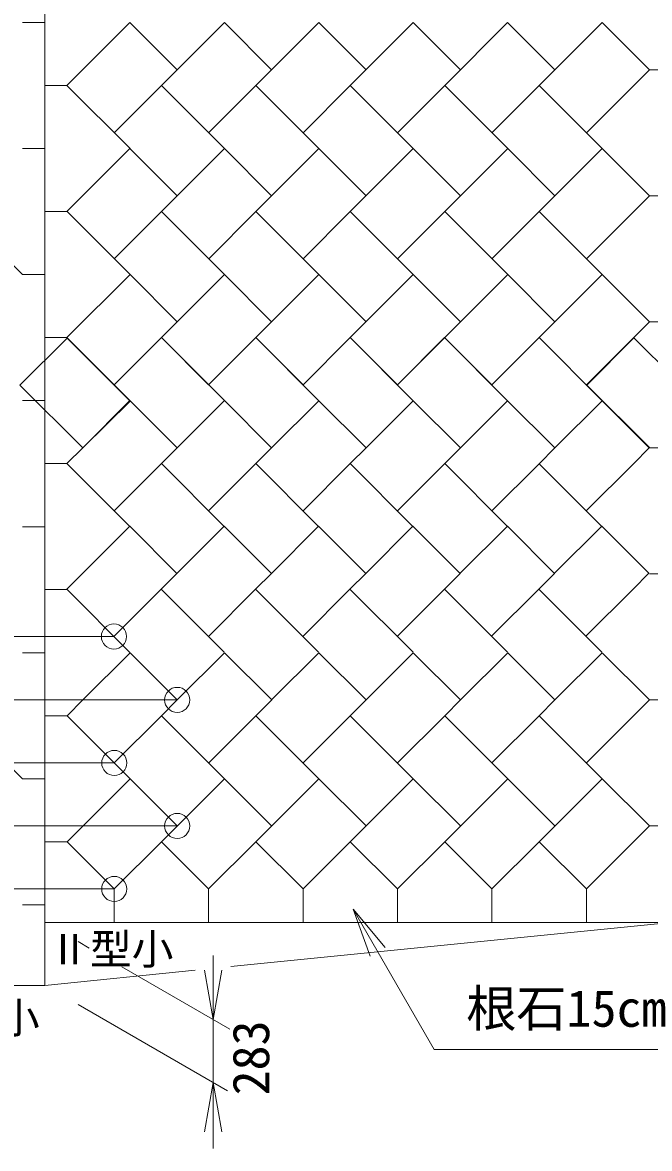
# Model space of a CAD drawing. Units: millimetres, scale not verified. Extents: x 5685 to 21727, y 2850 to 8063.
# Drawn here: x 15322 to 16072, y 5429 to 6778 of the extents above; entities that cross this region are included whole.
import ezdxf
from ezdxf.enums import TextEntityAlignment as Align

# ---------------------------------------------------------------- set-up
doc = ezdxf.new("R2010")
doc.units = ezdxf.units.MM
doc.header["$LTSCALE"] = 20
doc.layers.add('0_2', color=4, linetype='Continuous', lineweight=18)
doc.styles.add('ＭＳ ゴシック-5.0-0.0', font='')
doc.styles.get('ＭＳ ゴシック-5.0-0.0').set_extended_font_data('ＭＳ ゴシック-5.0-0.0')

msp = doc.modelspace()

# ---------------------------------------------------------------- linework, layer by layer
at = {"layer": '0_2'}
for p, q in [((15348.24, 5624.66), (15348.24, 7194.97)), ((15321.56, 6777.49), (15348.16, 6777.49)), ((15374.82, 6702.17), (15450.25, 6777.59)), ((15450.25, 6777.59), (15506.78, 6721.06)), ((15487.89, 6702.17), (15563.31, 6777.59)), ((15563.31, 6777.59), (15619.85, 6721.06)), ((15600.96, 6702.17), (15676.38, 6777.59)), ((15676.38, 6777.59), (15732.91, 6721.06)), ((15714.02, 6702.17), (15789.45, 6777.59)), ((15789.45, 6777.59), (15845.98, 6721.06)), ((15827.09, 6702.17), (15902.51, 6777.59)), ((15902.51, 6777.59), (15959.05, 6721.06)), ((15940.16, 6702.17), (16015.58, 6777.59)), ((16015.58, 6777.59), (16072.16, 6721.02)), ((15996.77, 6645.64), (16072.16, 6721.02)), ((16072.11, 6720.89), (16098.82, 6720.89)), ((15374.82, 6702.14), (15348.16, 6702.14)), ((15450.32, 6626.74), (15374.86, 6702.2)), ((15431.44, 6645.64), (15487.93, 6702.13)), ((15563.39, 6626.74), (15487.92, 6702.2)), ((15544.51, 6645.64), (15601, 6702.13)), ((15676.46, 6626.74), (15600.99, 6702.2)), ((15657.57, 6645.64), (15714.06, 6702.13)), ((15789.52, 6626.74), (15714.06, 6702.2)), ((15770.64, 6645.64), (15827.13, 6702.13)), ((15902.59, 6626.74), (15827.12, 6702.2)), ((15883.71, 6645.64), (15940.2, 6702.13)), ((16015.66, 6626.74), (15940.19, 6702.2)), ((15321.6, 6626.6), (15348.2, 6626.6)), ((15374.86, 6551.28), (15450.29, 6626.7)), ((15450.29, 6626.7), (15506.82, 6570.17)), ((15487.93, 6551.28), (15563.36, 6626.7)), ((15563.36, 6626.7), (15619.89, 6570.17)), ((15601, 6551.28), (15676.42, 6626.7)), ((15676.42, 6626.7), (15732.96, 6570.17)), ((15714.06, 6551.28), (15789.49, 6626.7)), ((15789.49, 6626.7), (15846.02, 6570.17)), ((15827.13, 6551.28), (15902.56, 6626.7)), ((15902.56, 6626.7), (15959.09, 6570.17)), ((15940.2, 6551.28), (16015.62, 6626.7)), ((16015.62, 6626.7), (16072.2, 6570.13)), ((15996.82, 6494.74), (16072.2, 6570.13)), ((16072.16, 6570), (16098.86, 6570)), ((15321.64, 6475.85), (15246.18, 6551.31)), ((15374.86, 6551.25), (15348.2, 6551.25)), ((15450.37, 6475.85), (15374.9, 6551.31)), ((15431.48, 6494.74), (15487.97, 6551.24)), ((15563.43, 6475.85), (15487.97, 6551.31)), ((15544.55, 6494.74), (15601.04, 6551.24)), ((15676.5, 6475.85), (15601.03, 6551.31)), ((15657.62, 6494.74), (15714.11, 6551.24)), ((15789.57, 6475.85), (15714.1, 6551.31)), ((15770.68, 6494.74), (15827.17, 6551.24)), ((15902.63, 6475.85), (15827.17, 6551.31)), ((15883.75, 6494.74), (15940.24, 6551.24)), ((16015.7, 6475.85), (15940.23, 6551.31)), ((15321.64, 6475.71), (15348.24, 6475.71)), ((15374.88, 6400.36), (15450.33, 6475.81)), ((15450.33, 6475.81), (15506.86, 6419.28)), ((15487.97, 6400.39), (15563.4, 6475.81)), ((15563.4, 6475.81), (15619.93, 6419.28)), ((15601.04, 6400.39), (15676.46, 6475.81)), ((15676.46, 6475.81), (15733, 6419.28)), ((15714.11, 6400.39), (15789.53, 6475.81)), ((15789.53, 6475.81), (15846.06, 6419.28)), ((15827.17, 6400.39), (15902.6, 6475.81)), ((15902.6, 6475.81), (15959.13, 6419.28)), ((15940.24, 6400.39), (16015.66, 6475.81)), ((16015.66, 6475.81), (16072.2, 6419.28)), ((15996.74, 6343.82), (16072.2, 6419.28)), ((16072.2, 6419.11), (16098.91, 6419.11)), ((15374.88, 6400.36), (15348.24, 6400.36)), ((15450.27, 6324.82), (15374.8, 6400.28)), ((15431.4, 6343.82), (15487.97, 6400.39)), ((15563.33, 6324.81), (15487.86, 6400.28)), ((15544.47, 6343.82), (15601.04, 6400.39)), ((15676.39, 6324.8), (15600.92, 6400.27)), ((15657.54, 6343.82), (15714.11, 6400.39)), ((15789.45, 6324.8), (15713.98, 6400.26)), ((15770.6, 6343.82), (15827.17, 6400.39)), ((15902.51, 6324.79), (15827.04, 6400.26)), ((15883.67, 6343.82), (15940.24, 6400.39)), ((16015.57, 6324.78), (15940.1, 6400.25)), ((15321.64, 6324.81), (15348.24, 6324.81)), ((15450.27, 6324.82), (15393.74, 6268.29)), ((15506.8, 6268.28), (15450.27, 6324.82)), ((15563.33, 6324.81), (15506.8, 6268.28)), ((15619.86, 6268.28), (15563.33, 6324.81)), ((15676.39, 6324.8), (15619.86, 6268.28)), ((15732.92, 6268.27), (15676.39, 6324.8)), ((15789.45, 6324.8), (15732.92, 6268.27)), ((15845.98, 6268.26), (15789.45, 6324.8)), ((15902.51, 6324.79), (15845.98, 6268.26)), ((15959.04, 6268.26), (15902.51, 6324.79)), ((16015.57, 6324.78), (15959.04, 6268.26)), ((16072.1, 6268.25), (16015.57, 6324.78)), ((15374.85, 6249.39), (15393.74, 6268.29)), ((15487.91, 6249.39), (15506.8, 6268.28)), ((15600.97, 6249.38), (15619.86, 6268.28)), ((15714.03, 6249.37), (15732.92, 6268.27)), ((15827.09, 6249.37), (15845.98, 6268.26)), ((15940.15, 6249.36), (15959.04, 6268.26)), ((16053.21, 6249.35), (16072.1, 6268.25)), ((16072.2, 6268.22), (16098.91, 6268.22)), ((15374.91, 6249.43), (15348.24, 6249.43)), ((15450.31, 6173.93), (15374.85, 6249.39)), ((15487.91, 6249.39), (15431.38, 6192.86)), ((15563.37, 6173.92), (15487.91, 6249.39)), ((15600.97, 6249.38), (15544.44, 6192.85)), ((15676.43, 6173.91), (15600.97, 6249.38)), ((15714.03, 6249.37), (15657.5, 6192.85)), ((15789.49, 6173.91), (15714.03, 6249.37)), ((15827.09, 6249.37), (15770.56, 6192.84)), ((15902.55, 6173.9), (15827.09, 6249.37)), ((15940.15, 6249.36), (15883.62, 6192.83)), ((16015.61, 6173.89), (15940.15, 6249.36)), ((16053.21, 6249.35), (15996.68, 6192.83)), ((15321.64, 6173.91), (15348.24, 6173.91)), ((15393.49, 6117.86), (15450.01, 6174.38)), ((15506.55, 6117.85), (15450.01, 6174.38)), ((15506.52, 6117.91), (15563.05, 6174.43)), ((15619.58, 6117.9), (15563.05, 6174.43)), ((15619.55, 6117.95), (15676.08, 6174.48)), ((15732.61, 6117.95), (15676.08, 6174.48)), ((15732.58, 6118), (15789.11, 6174.53)), ((15845.64, 6118), (15789.11, 6174.53)), ((15845.61, 6118.05), (15902.14, 6174.58)), ((15958.67, 6118.04), (15902.14, 6174.58)), ((15958.65, 6118.1), (16015.17, 6174.63)), ((16071.71, 6118.09), (16015.17, 6174.63)), ((15374.63, 6098.91), (15393.52, 6117.8)), ((15487.66, 6098.96), (15506.55, 6117.85)), ((15600.69, 6099.01), (15619.58, 6117.9)), ((15713.72, 6099.06), (15732.61, 6117.95)), ((15826.75, 6099.1), (15845.64, 6118)), ((15939.78, 6099.15), (15958.67, 6118.04)), ((16052.81, 6099.2), (16071.71, 6118.09)), ((16072.2, 6117.33), (16098.91, 6117.33)), ((15374.91, 6098.51), (15348.24, 6098.51)), ((15450.09, 6023.44), (15374.63, 6098.91)), ((15487.66, 6098.96), (15431.12, 6042.43)), ((15563.12, 6023.49), (15487.66, 6098.96)), ((15600.69, 6099.01), (15544.15, 6042.47)), ((15676.15, 6023.54), (15600.69, 6099.01)), ((15713.72, 6099.06), (15657.19, 6042.52)), ((15789.19, 6023.59), (15713.72, 6099.06)), ((15826.75, 6099.1), (15770.22, 6042.57)), ((15902.22, 6023.64), (15826.75, 6099.1)), ((15939.78, 6099.15), (15883.25, 6042.62)), ((16015.25, 6023.69), (15939.78, 6099.15)), ((16052.81, 6099.2), (15996.28, 6042.67)), ((14285.56, 6042.43), (15431.12, 6042.43)), ((15321.61, 6022.93), (15348.24, 6022.93)), ((15321.64, 6023.01), (15348.24, 6023.01)), ((15393.8, 5966.49), (15450.33, 6023.01)), ((15506.91, 5966.44), (15450.33, 6023.01)), ((15506.87, 5966.49), (15563.4, 6023.01)), ((15619.97, 5966.44), (15563.4, 6023.01)), ((15619.94, 5966.49), (15676.46, 6023.01)), ((15733.04, 5966.44), (15676.46, 6023.01)), ((15733, 5966.49), (15789.53, 6023.01)), ((15846.11, 5966.44), (15789.53, 6023.01)), ((15846.07, 5966.49), (15902.6, 6023.01)), ((15959.17, 5966.44), (15902.6, 6023.01)), ((15959.14, 5966.49), (16015.66, 6023.01)), ((16072.24, 5966.44), (16015.66, 6023.01)), ((15506.87, 5966.49), (14320.55, 5966.49)), ((15374.91, 5947.5), (15393.84, 5966.44)), ((15487.97, 5947.5), (15506.91, 5966.44)), ((15601.04, 5947.5), (15619.97, 5966.44)), ((15714.11, 5947.5), (15733.04, 5966.44)), ((15827.17, 5947.5), (15846.11, 5966.44)), ((15940.24, 5947.5), (15959.17, 5966.44)), ((16053.31, 5947.5), (16072.24, 5966.44)), ((16072.2, 5966.44), (16098.91, 5966.44)), ((15321.64, 5872.11), (15246.18, 5947.58)), ((15374.91, 5947.58), (15348.24, 5947.58)), ((15450.37, 5872.11), (15374.9, 5947.58)), ((15431.48, 5891.01), (15487.97, 5947.5)), ((15563.43, 5872.11), (15487.97, 5947.58)), ((15544.55, 5891.01), (15601.04, 5947.5)), ((15676.5, 5872.11), (15601.03, 5947.58)), ((15657.62, 5891.01), (15714.11, 5947.5)), ((15789.57, 5872.11), (15714.1, 5947.58)), ((15770.68, 5891.01), (15827.17, 5947.5)), ((15902.63, 5872.11), (15827.17, 5947.58)), ((15883.75, 5891.01), (15940.24, 5947.5)), ((16015.7, 5872.11), (15940.23, 5947.58)), ((15996.82, 5891.01), (16053.31, 5947.5)), ((15431.48, 5891.01), (14358.23, 5891.01)), ((15321.61, 5872.08), (15348.24, 5872.08)), ((15321.64, 5872.11), (15348.24, 5872.11)), ((15374.91, 5796.65), (15450.33, 5872.08)), ((15450.33, 5872.08), (15506.86, 5815.54)), ((15487.97, 5796.65), (15563.4, 5872.08)), ((15563.4, 5872.08), (15619.93, 5815.54)), ((15601.04, 5796.65), (15676.46, 5872.08)), ((15676.46, 5872.08), (15733, 5815.54)), ((15714.11, 5796.65), (15789.53, 5872.08)), ((15789.53, 5872.08), (15846.06, 5815.54)), ((15827.17, 5796.65), (15902.6, 5872.08)), ((15902.6, 5872.08), (15959.13, 5815.54)), ((15940.24, 5796.65), (16015.66, 5872.08)), ((16015.66, 5872.08), (16072.2, 5815.54)), ((15571.05, 5647.06), (17399.65, 5830.88)), ((15506.86, 5815.54), (14433.61, 5815.54)), ((15996.77, 5740.12), (16072.2, 5815.54)), ((16072.2, 5815.54), (16098.91, 5815.54)), ((15374.91, 5796.65), (15348.24, 5796.65)), ((15431.44, 5740.12), (15374.91, 5796.65)), ((15431.44, 5740.12), (15487.97, 5796.65)), ((15544.51, 5740.12), (15487.97, 5796.65)), ((15544.51, 5740.12), (15601.04, 5796.65)), ((15657.57, 5740.12), (15601.04, 5796.65)), ((15657.57, 5740.12), (15714.11, 5796.65)), ((15770.64, 5740.12), (15714.11, 5796.65)), ((15770.64, 5740.12), (15827.17, 5796.65)), ((15883.71, 5740.12), (15827.17, 5796.65)), ((15883.71, 5740.12), (15940.24, 5796.65)), ((15996.77, 5740.12), (15940.24, 5796.65)), ((15431.44, 5740.12), (14358.18, 5740.12)), ((15431.44, 5700.12), (15431.44, 5740.12)), ((15544.51, 5700.12), (15544.51, 5740.12)), ((15657.57, 5700.12), (15657.57, 5740.12)), ((15770.64, 5700.12), (15770.64, 5740.12)), ((15883.71, 5700.12), (15883.71, 5740.12)), ((15996.77, 5700.12), (15996.77, 5740.12)), ((15321.61, 5721.23), (15348.24, 5721.23)), ((15717.36, 5716.1), (15755.92, 5670.14)), ((15717.36, 5716.1), (15737.88, 5659.72)), ((15717.36, 5716.1), (15814.38, 5548.04)), ((15431.44, 5700.12), (15348.24, 5700.12)), ((15431.44, 5700.12), (16098.91, 5700.12)), ((15401.49, 5669.38), (15388.24, 5677.03)), ((15549.95, 5583.66), (15549.95, 5660.58)), ((15348.24, 5624.66), (15528.32, 5642.76)), ((15569.7, 5572.26), (15440.58, 5646.81)), ((15549.95, 5583.66), (15539.53, 5642.75)), ((15549.95, 5583.66), (15560.37, 5642.75)), ((14258.37, 5624.66), (15348.24, 5624.66)), ((15567.01, 5498.35), (15388.24, 5601.57)), ((15549.95, 5583.66), (15549.95, 5508.2)), ((16100.6, 5548.04), (15814.38, 5548.04)), ((15549.95, 5508.2), (15539.53, 5449.11)), ((15549.95, 5508.2), (15549.95, 5429.34)), ((15549.95, 5508.2), (15560.37, 5449.11))]:
    msp.add_line(p, q, dxfattribs=at)
at = {"layer": '0_2', "color": 7}
for p, q in [((15375.13, 6399.77), (15318.6, 6343.25)), ((15450.6, 6324.31), (15375.13, 6399.77)), ((16053.79, 6400.03), (15997.27, 6343.51)), ((16129.26, 6324.57), (16053.79, 6400.03)), ((15318.6, 6343.25), (15393.74, 6268.29)), ((15997.27, 6343.51), (16072.41, 6268.55)), ((15393.74, 6268.29), (15450.6, 6324.31)), ((16072.2, 5815.54), (15996.77, 5740.12)), ((16098.91, 5815.54), (16072.2, 5815.54)), ((15374.91, 5796.65), (15348.24, 5796.65)), ((15348.24, 5796.65), (15348.24, 5700.12)), ((15431.44, 5740.12), (15374.91, 5796.65)), ((15431.44, 5700.12), (15431.44, 5740.12)), ((15996.77, 5740.12), (15996.77, 5700.12)), ((15348.24, 5700.12), (15431.44, 5700.12)), ((15996.77, 5700.12), (16098.91, 5700.12))]:
    msp.add_line(p, q, dxfattribs=at)
at = {"layer": '0_2', "color": 9}
for p, q in [((15487.97, 6400.39), (15431.4, 6343.82)), ((15544.47, 6343.82), (15487.97, 6400.39)), ((15600.92, 6400.27), (15544.47, 6343.82)), ((15657.54, 6343.82), (15600.92, 6400.27)), ((15714.11, 6400.39), (15657.54, 6343.82)), ((15770.6, 6343.82), (15714.11, 6400.39)), ((15827.04, 6400.26), (15770.6, 6343.82)), ((15883.67, 6343.82), (15827.04, 6400.26)), ((15940.1, 6400.25), (15883.67, 6343.82)), ((16015.57, 6324.78), (15940.1, 6400.25)), ((15431.4, 6343.82), (15450.27, 6324.82)), ((15450.27, 6324.82), (15506.8, 6268.28)), ((15506.8, 6268.28), (15563.33, 6324.81)), ((15563.33, 6324.81), (15619.86, 6268.28)), ((15619.86, 6268.28), (15676.39, 6324.8)), ((15676.39, 6324.8), (15732.92, 6268.27)), ((15732.92, 6268.27), (15789.45, 6324.8)), ((15789.45, 6324.8), (15845.98, 6268.26)), ((15845.98, 6268.26), (15902.51, 6324.79)), ((15902.51, 6324.79), (15959.04, 6268.26)), ((15959.04, 6268.26), (16015.57, 6324.78)), ((15348.24, 5721.23), (15321.61, 5721.23)), ((15348.24, 5624.66), (15348.24, 5721.23)), ((15265.04, 5624.66), (15348.24, 5624.66))]:
    msp.add_line(p, q, dxfattribs=at)
at = {"layer": '0_2', "color": 2}
for centre in [(15431.12, 6042.43), (15506.86, 5966.49), (15431.48, 5891.01), (15506.86, 5815.54), (15431.44, 5740.12)]:
    msp.add_circle(centre, 15.04, dxfattribs=at)

# ---------------------------------------------------------------- texts
at = {"layer": '0_2', "color": 7, "style": 'ＭＳ ゴシック-5.0-0.0'}
for s, height, p in [('Ⅱ型小', 36.66, (15352.29, 5638.66)), ('根石15cm', 43.99, (15853.03, 5561.89)), ('Ⅰ型小', 36.66, (15192.09, 5556.25))]:
    msp.add_text(s, height=height, dxfattribs=at).set_placement(p, align=Align.BOTTOM_LEFT)
msp.add_text('283', height=43.99, rotation=90, dxfattribs=at).set_placement((15630.18, 5492.88), align=Align.BOTTOM_LEFT)

doc.saveas('drawing.dxf')
